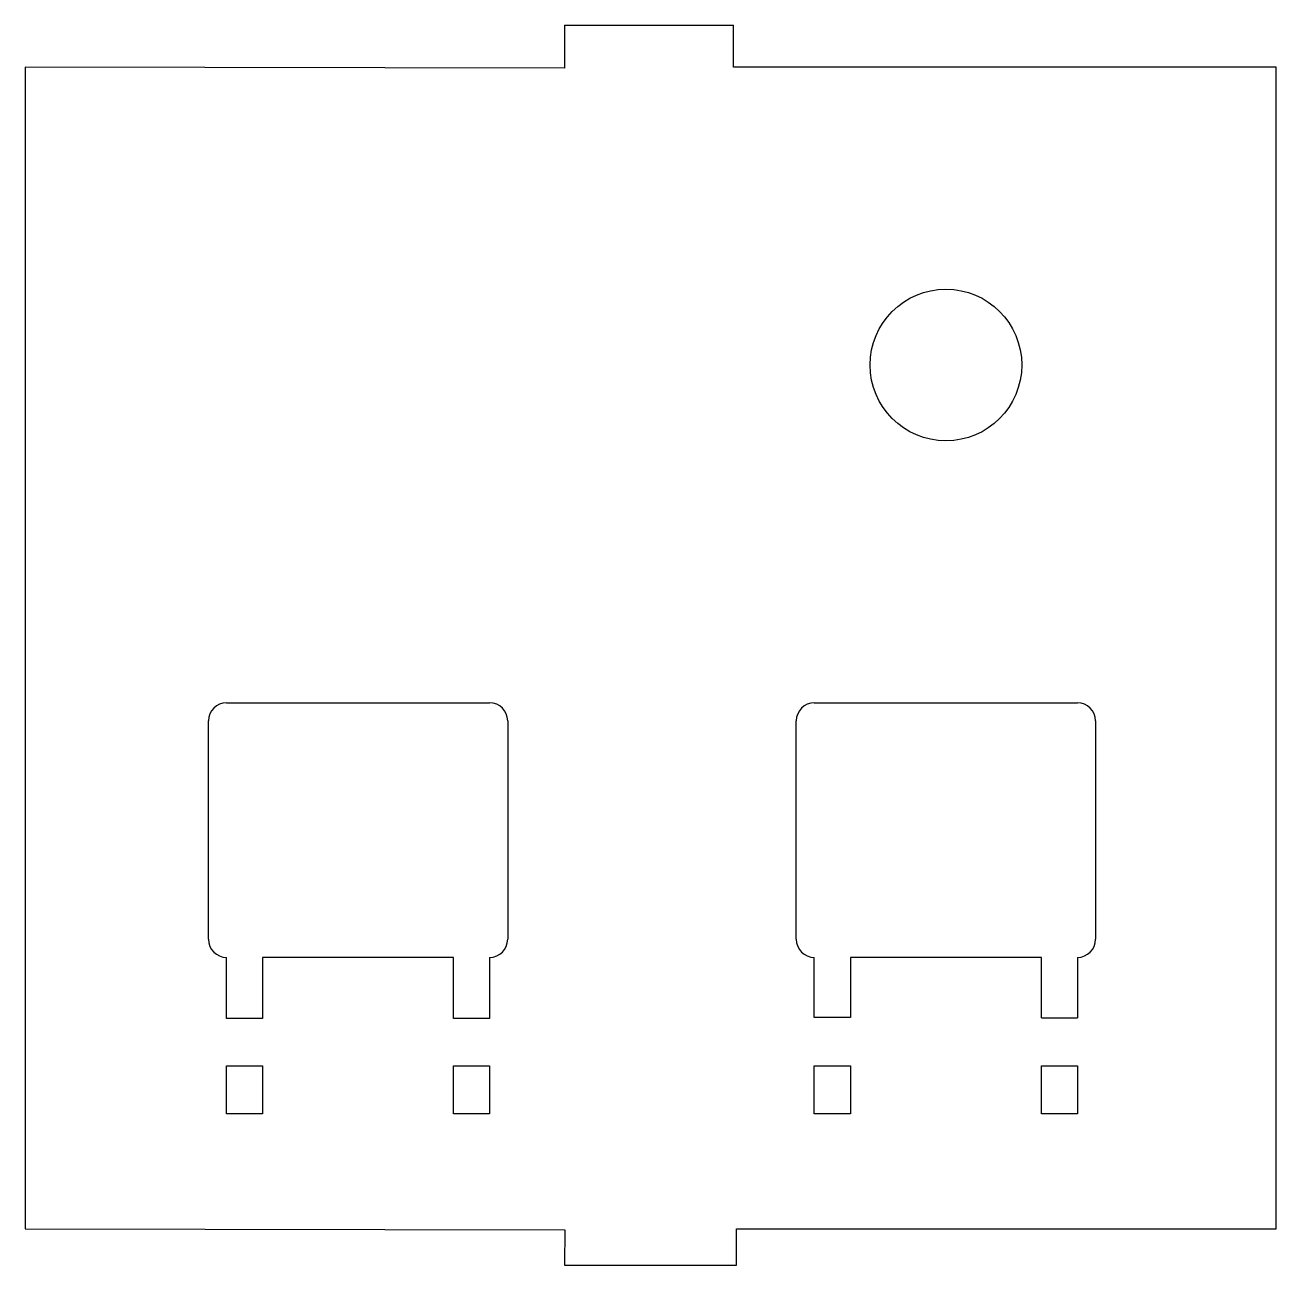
# Model space of a CAD drawing. Header units: millimetres. Extents: x 567 to 775, y -874 to -668.
import ezdxf

# ---------------------------------------------------------------- set-up
doc = ezdxf.new("R2010")
doc.units = ezdxf.units.MM

msp = doc.modelspace()

# ---------------------------------------------------------------- linework, layer by layer
for p, q in [((656.96, -668.25, 66.14), (685.01, -668.25, 66.14)), ((656.96, -668.25, 66.14), (656.96, -672.44, 66.14)), ((685.01, -675.25, 66.14), (685.01, -668.25, 66.14)), ((656.96, -672.44, 66.14), (656.95, -675.44, 66.14)), ((656.95, -675.44, 66.14), (567.28, -675.25, 66.14)), ((567.28, -675.25, 66.14), (567.28, -868.26, 66.14)), ((775.19, -675.25, 66.14), (685.01, -675.25, 66.14)), ((775.19, -868.26, 66.14), (775.19, -675.25, 66.14)), ((600.76, -780.87, 66.14), (644.5, -780.87, 66.14)), ((698.46, -780.87, 66.14), (742.2, -780.87, 66.14)), ((597.76, -820.15, 66.14), (597.76, -783.87, 66.14)), ((647.5, -783.87, 66.14), (647.5, -820.15, 66.14)), ((695.46, -820.15, 66.14), (695.46, -783.87, 66.14)), ((745.2, -783.87, 66.14), (745.2, -820.15, 66.14)), ((600.76, -833.28, 66.14), (600.76, -823.15, 66.14)), ((638.5, -823.15, 66.14), (606.76, -823.15, 66.14)), ((606.76, -823.15, 66.14), (606.76, -833.28, 66.14)), ((638.5, -833.28, 66.14), (638.5, -823.15, 66.14)), ((644.5, -823.15, 66.14), (644.5, -833.28, 66.14)), ((698.46, -833.15, 66.14), (698.46, -823.15, 66.14)), ((736.2, -823.15, 66.14), (704.46, -823.15, 66.14)), ((704.46, -823.15, 66.14), (704.46, -833.15, 66.14)), ((736.2, -833.17, 66.14), (736.2, -823.15, 66.14)), ((742.2, -823.15, 66.14), (742.2, -833.17, 66.14)), ((606.76, -833.28, 66.14), (600.76, -833.28, 66.14)), ((644.5, -833.28, 66.14), (638.5, -833.28, 66.14)), ((704.46, -833.15, 66.14), (698.46, -833.15, 66.14)), ((736.2, -833.17, 66.14), (742.2, -833.17, 66.14)), ((600.76, -849.15, 66.14), (600.76, -841.15, 66.14)), ((600.76, -841.15, 66.14), (606.76, -841.15, 66.14)), ((606.76, -841.15, 66.14), (606.76, -849.15, 66.14)), ((638.5, -849.15, 66.14), (638.5, -841.15, 66.14)), ((638.5, -841.15, 66.14), (644.5, -841.15, 66.14)), ((644.5, -841.15, 66.14), (644.5, -849.15, 66.14)), ((698.46, -849.15, 66.14), (698.46, -841.15, 66.14)), ((698.46, -841.15, 66.14), (704.46, -841.15, 66.14)), ((704.46, -841.15, 66.14), (704.46, -849.15, 66.14)), ((736.2, -849.15, 66.14), (736.2, -841.15, 66.14)), ((736.2, -841.15, 66.14), (742.2, -841.15, 66.14)), ((742.2, -841.15, 66.14), (742.2, -849.15, 66.14)), ((606.76, -849.15, 66.14), (600.76, -849.15, 66.14)), ((644.5, -849.15, 66.14), (638.5, -849.15, 66.14)), ((704.46, -849.15, 66.14), (698.46, -849.15, 66.14)), ((742.2, -849.15, 66.14), (736.2, -849.15, 66.14)), ((567.28, -868.26, 66.14), (656.97, -868.4, 66.14)), ((656.97, -868.4, 66.14), (656.96, -874.26, 66.14)), ((685.51, -874.26, 66.14), (685.5, -868.26, 66.14)), ((685.5, -868.26, 66.14), (775.19, -868.26, 66.14)), ((656.96, -874.26, 66.14), (685.51, -874.26, 66.14))]:
    msp.add_line(p, q)
msp.add_circle((720.33, -724.73, 66.14), 12.6)
for centre, start, end in [((600.76, -783.87, 66.14), 90, 180), ((644.5, -783.87, 66.14), 0, 90), ((698.46, -783.87, 66.14), 90, 180), ((742.2, -783.87, 66.14), 0, 90), ((600.76, -820.15, 66.14), 180, 270), ((644.5, -820.15, 66.14), 270, 0), ((698.46, -820.15, 66.14), 180, 270), ((742.2, -820.15, 66.14), 270, 0)]:
    msp.add_arc(centre, 3, start, end)

doc.saveas('drawing.dxf')
